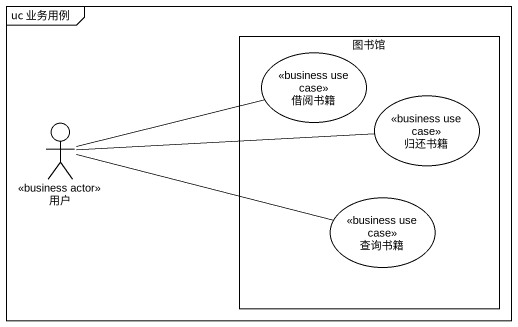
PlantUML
@startuml
mainframe uc 业务用例
rectangle 图书馆 {
  usecase 借阅书籍 <<business use case>>
  usecase 归还书籍 <<business use case>>
  usecase 查询书籍 <<business use case>>
}
actor 用户 <<business actor>>
用户 -right- 借阅书籍
用户 -right- 归还书籍
用户 -right- 查询书籍
@enduml
